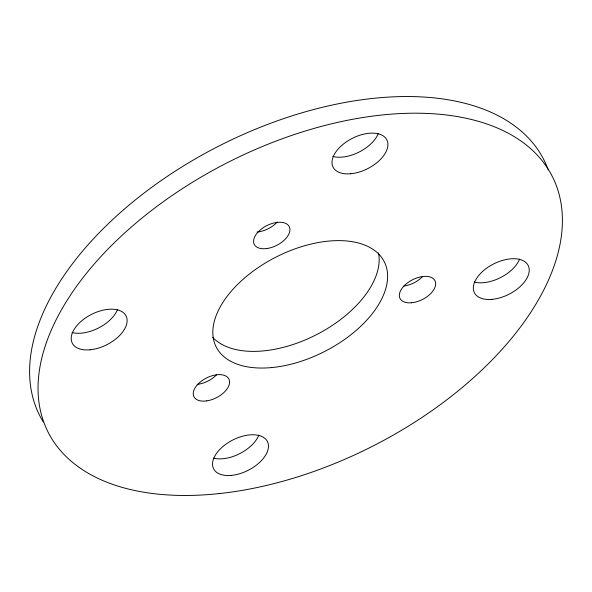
<?xml version="1.0" encoding="UTF-8"?>
<svg xmlns="http://www.w3.org/2000/svg" width="592" height="592" viewBox="0 0 592 592"><rect width="100%" height="100%" fill="white"/><g stroke="black" fill="none" stroke-linecap="round" stroke-linejoin="round"><path stroke-width="0.89" d="M43.297 421.978A282.665 159.285 -26.9 0 1 222.607 144.159A282.665 159.285 -26.9 0 1 548.229 169.904M378.51 252.895A94.224 53.095 -26.9 0 1 315.995 334.924A94.224 53.095 -26.9 0 1 212.661 337.314M117.527 309.535A30.148 16.99 -26.9 0 1 72.017 332.504M378.31 133.489A30.148 16.99 -26.9 0 1 332.8 156.458M277.219 222.067A19.595 11.041 -26.9 0 1 257.009 232.042M216.709 374.618A19.595 11.041 -26.9 0 1 197.21 384.356M258.852 435.12A30.148 16.99 -26.9 0 1 213.342 458.09M422.155 277.019A19.595 11.041 -26.9 0 1 403.877 286.025M519.635 259.081A30.148 16.99 -26.9 0 1 474.125 282.051M219.181 493.595A282.665 159.285 -26.9 0 0 556.68 186.561A282.665 159.285 -26.9 0 0 124.823 232.834A282.665 159.285 -26.9 0 0 219.181 493.595M271.587 367.58A94.224 53.095 -26.9 0 0 386.051 266.067A94.224 53.095 -26.9 0 0 243.038 279.343A94.224 53.095 -26.9 0 0 271.587 367.58M89.969 349.798A30.148 16.99 -26.9 0 0 126.636 317.334A30.148 16.99 -26.9 0 0 80.897 321.537A30.148 16.99 -26.9 0 0 89.969 349.798M350.753 173.759A30.148 16.99 -26.9 0 0 387.427 141.288A30.148 16.99 -26.9 0 0 341.68 145.499A30.148 16.99 -26.9 0 0 350.753 173.759M266.578 248.573A19.595 11.041 -26.9 0 0 289.436 227.069A19.595 11.041 -26.9 0 0 259.252 230.858A19.595 11.041 -26.9 0 0 266.578 248.573M206.815 400.865A19.595 11.041 -26.9 0 0 228.941 379.109A19.595 11.041 -26.9 0 0 198.475 383.653A19.595 11.041 -26.9 0 0 206.815 400.865M231.302 475.391A30.148 16.99 -26.9 0 0 267.969 442.92A30.148 16.99 -26.9 0 0 222.229 447.123A30.148 16.99 -26.9 0 0 231.302 475.391M411.529 302.771A19.595 11.041 -26.9 0 0 435.364 281.666A19.595 11.041 -26.9 0 0 405.631 284.404A19.595 11.041 -26.9 0 0 411.529 302.771M492.085 299.345A30.148 16.99 -26.9 0 0 528.752 266.881A30.148 16.99 -26.9 0 0 483.013 271.084A30.148 16.99 -26.9 0 0 492.085 299.345"/></g></svg>
